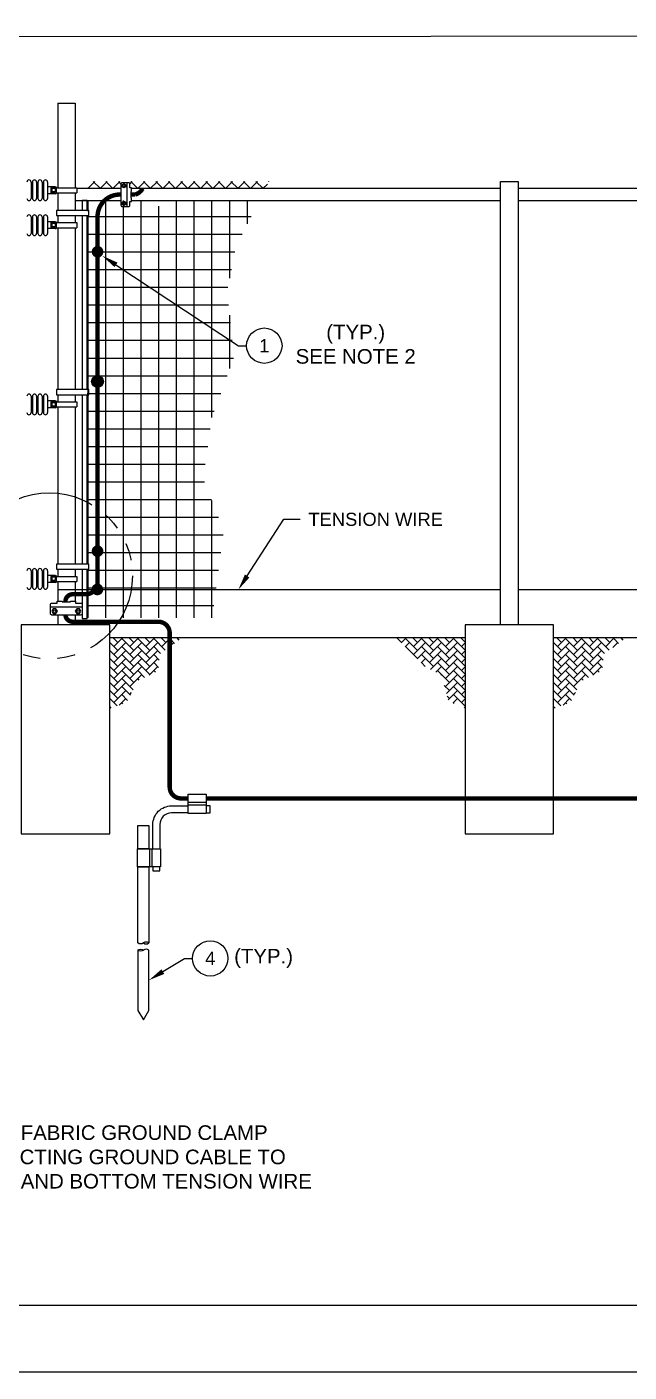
# Model space of a CAD drawing. Header units: feet. Extents: x -6 to 155, y -13 to 44.
# Drawn here: x 7.96 to 12.27, y 0 to 9.64 of the extents above; entities that cross this region are included whole.
import ezdxf
from ezdxf import colors
from ezdxf.entities.mleader import LeaderData, LeaderLine
from ezdxf.enums import TextEntityAlignment as Align
from ezdxf.math import Vec2, Vec3

# ---------------------------------------------------------------- set-up
doc = ezdxf.new("R2010")
doc.units = ezdxf.units.FT
doc.header["$MEASUREMENT"] = 0
doc.linetypes.add('PHANTOM2', pattern=[1.25, 0.625, -0.125, 0.125, -0.125, 0.125, -0.125])
for name, color, linetype in [('E-DETL', 7, 'Continuous'), ('G-ANNO-TEXT', 1, 'Continuous'), ('G-BRDR', 5, 'Continuous'), ('HATCH', 9, 'Continuous')]:
    doc.layers.add(name, color=color, linetype=linetype)
doc.styles.add('NEI-A', font='arial.ttf')
doc.styles.get("Standard").update_dxf_attribs({"font": 'arial.ttf'})
pattern_1 = [(45, (4.64615, 10.93881), (5e-18, 0.05737644), [0.1217138, -0.0405713]), (135, (4.67484, 10.967497), (5e-18, 0.05737644), [0.1217138, -0.0405713])]

# ---------------------------------------------------------------- blocks, each defined once
blk = doc.blocks.new('_TagCircle')
at = {"color": 0, "linetype": 'ByBlock', "lineweight": -2, "transparency": 16777216}
blk.add_circle((0, 0), 0.125, dxfattribs=at)
at = {"color": 0, "transparency": 16777216, "style": 'NEI-A'}
blk.add_attdef('TAGNUMBER', text='', height=0.09375, dxfattribs=at).set_placement((0, -0.046875), align=Align.CENTER)

msp = doc.modelspace()

# ---------------------------------------------------------------- hatches: boundary and pattern name
at = {"layer": 'E-DETL', "linetype": 'Continuous'}
h = msp.add_hatch(dxfattribs=at)
h.set_pattern_fill('ANSI37', color=9, scale=0.507141)
h.set_pattern_definition([(45, (-1.914984, 41.29626), (-0.04482534, 0.04482534), []), (135, (-1.914984, 41.29626), (-0.04482534, -0.04482534), [])])
edge = h.paths.add_edge_path()
edge.add_arc((8.64079, 8.51837), 0.00802, 90, 180, ccw=False)
edge.add_line((8.64079, 8.52639), (8.68862, 8.52639))
edge.add_arc((8.68862, 8.51837), 0.00802, 0, 90, ccw=False)
edge.add_line((8.69664, 8.51837), (8.69664, 8.49063))
edge.add_line((8.69664, 8.49063), (8.70731, 8.49063))
edge.add_line((8.70731, 8.49063), (8.70731, 8.48379))
edge.add_line((8.70731, 8.48379), (9.66528, 8.48379))
edge.add_line((9.66528, 8.48379), (9.69077, 8.53422))
edge.add_line((9.69077, 8.53422), (8.3913, 8.53422))
edge.add_line((8.3913, 8.53422), (8.3913, 8.48379))
edge.add_line((8.3913, 8.48379), (8.63277, 8.48379))
edge.add_line((8.63277, 8.48379), (8.63277, 8.51837))
h = msp.add_hatch(dxfattribs=at)
h.set_pattern_fill('NET', color=9, scale=1.014282)
h.set_pattern_definition([(0, (-3.39403, -2.7465), (0, 0.1267852), []), (90, (-3.39403, -2.7465), (-0.1267852, 8e-18), [])])
edge = h.paths.add_edge_path()
edge.add_line((8.3913, 5.79205), (8.40144, 5.79205))
edge.add_line((8.40144, 5.79205), (8.40144, 5.7551))
edge.add_line((8.40144, 5.7551), (8.3913, 5.7551))
edge.add_line((8.3913, 5.7551), (8.3913, 5.40713))
edge.add_line((8.3913, 5.40713), (9.28534, 5.40713))
edge.add_line((9.28534, 5.40713), (9.36874, 6.03755))
edge.add_line((9.36874, 6.03755), (9.221, 6.40664))
edge.add_line((9.221, 6.40664), (9.28256, 6.83725))
edge.add_line((9.28256, 6.83725), (9.44261, 7.28015))
edge.add_line((9.44261, 7.28015), (9.39336, 7.74767))
edge.add_line((9.39336, 7.74767), (9.45492, 8.06755))
edge.add_line((9.45492, 8.06755), (9.62257, 8.39926))
edge.add_line((9.62257, 8.39926), (8.9191, 8.39926))
edge.add_line((8.9191, 8.39926), (8.9191, 8.39197))
edge.add_line((8.9191, 8.39197), (8.90843, 8.39197))
edge.add_line((8.90843, 8.39197), (8.90843, 8.36423))
edge.add_arc((8.90041, 8.36423), 0.00802, -90, 0, ccw=False)
edge.add_line((8.90041, 8.35621), (8.85259, 8.35621))
edge.add_arc((8.85259, 8.36423), 0.00802, 180, 270, ccw=False)
edge.add_line((8.84456, 8.36423), (8.84456, 8.39926))
edge.add_line((8.84456, 8.39926), (8.3913, 8.39926))
edge.add_line((8.3913, 8.39926), (8.3913, 8.32225))
edge.add_line((8.3913, 8.32225), (8.40144, 8.32225))
edge.add_line((8.40144, 8.32225), (8.40144, 8.28531))
edge.add_line((8.40144, 8.28531), (8.3913, 8.28531))
edge.add_line((8.3913, 8.28531), (8.3913, 5.79205))
h = msp.add_hatch(color=3, dxfattribs=at)
edge = h.paths.add_edge_path()
edge.add_arc((8.46472, 8.03123), 0.04226, 0, 360)
h = msp.add_hatch(color=3, dxfattribs=at)
edge = h.paths.add_edge_path()
edge.add_arc((8.46472, 7.10075), 0.04226, 0, 360)
h = msp.add_hatch(color=3, dxfattribs=at)
edge = h.paths.add_edge_path()
edge.add_arc((8.46472, 5.88494), 0.04226, 0, 360)
h = msp.add_hatch(color=3, dxfattribs=at)
edge = h.paths.add_edge_path()
edge.add_arc((8.4635, 5.61044), 0.04226, 0, 360)
h = msp.add_hatch(dxfattribs=at)
h.set_pattern_fill('AR-HBONE', color=9, scale=0.010143)
h.set_pattern_definition([(45, (1.465955, 10.93881), (5e-18, 0.05737644), [0.1217138, -0.0405713]), (135, (1.494643, 10.967497), (5e-18, 0.05737644), [0.1217138, -0.0405713])])
h.paths.add_polyline_path([(9.07454, 5.26543), (8.5518, 5.26543), (8.5518, 4.75568), (8.67397, 4.80159), (8.7517, 4.95422), (8.9007, 5.02866), (8.91063, 5.14778)])
h = msp.add_hatch(dxfattribs=at)
h.set_pattern_fill('AR-HBONE', color=9, scale=0.010143)
h.set_pattern_definition(pattern_1)
h.paths.add_polyline_path([(11.09807, 5.26543), (10.60113, 5.26543), (10.80915, 5.06105), (10.9305, 4.99274), (10.97782, 4.81385), (11.09807, 4.75767)])
h = msp.add_hatch(dxfattribs=at)
h.set_pattern_fill('AR-HBONE', color=9, scale=0.010143)
h.set_pattern_definition(pattern_1)
h.paths.add_polyline_path([(12.25473, 5.26543), (11.732, 5.26543), (11.732, 4.75568), (11.85416, 4.80159), (11.93189, 4.95422), (12.0809, 5.02866), (12.09083, 5.14778)])

# ---------------------------------------------------------------- linework, layer by layer
for points in [[(8.3913, 8.32776), (8.3913, 8.39926), (8.35435, 8.39926), (8.35435, 8.32776)], [(8.35435, 8.29081), (8.35435, 7.04312)], [(8.3913, 7.04312), (8.3913, 8.29081)], [(8.35435, 7.00617), (8.35435, 5.79205)], [(8.3913, 5.79205), (8.3913, 7.00617)], [(8.35435, 5.7551), (8.35435, 5.40298), (8.3913, 5.40298), (8.3913, 5.7551)]]:
    msp.add_lwpolyline(points)
at = {"layer": 'Defpoints', "color": 5}
msp.add_lwpolyline([(0, 21.43182), (32.40909, 21.43182), (32.40909, 0), (0, 0)], close=True, dxfattribs=at)
at = {"layer": 'E-DETL', "color": 7, "linetype": 'Continuous'}
for p, q in [((8.18048, 9.09643), (8.18048, 8.49049)), ((8.30364, 9.09643), (8.30364, 8.49049)), ((8.18048, 8.45354), (8.18048, 8.32776)), ((8.30364, 8.45354), (8.30364, 8.32776)), ((8.18048, 8.29081), (8.18048, 8.2401)), ((8.18048, 8.20315), (8.18048, 7.04312)), ((8.30364, 8.29081), (8.30364, 8.2401)), ((8.30364, 8.20315), (8.30364, 7.04312)), ((8.18048, 7.00617), (8.18048, 6.95546)), ((8.30364, 7.00617), (8.30364, 6.95546)), ((8.18048, 6.91851), (8.18048, 5.79205)), ((8.30364, 6.91851), (8.30364, 5.79205)), ((8.18048, 5.7551), (8.18048, 5.70438)), ((8.30364, 5.7551), (8.30364, 5.70438)), ((8.18048, 5.66743), (8.18048, 5.52668)), ((8.30364, 5.66743), (8.30364, 5.52668)), ((8.18048, 5.4273), (8.18048, 5.35642)), ((8.30364, 5.4273), (8.30364, 5.35642))]:
    msp.add_line(p, q, dxfattribs=at)
at = {"layer": 'E-DETL', "color": 4, "linetype": 'Continuous'}
for p, q in [((7.98835, 8.53113), (7.98835, 8.41289)), ((7.9982, 8.53113), (7.9982, 8.41289)), ((8.02776, 8.53113), (8.02776, 8.41289)), ((8.03761, 8.53113), (8.03761, 8.41289)), ((8.06717, 8.53113), (8.06717, 8.41289)), ((8.07702, 8.53113), (8.07702, 8.41289)), ((8.10658, 8.53113), (8.10658, 8.41289)), ((8.1616, 8.49664), (8.10658, 8.49664)), ((8.13081, 8.49049), (8.13081, 8.45354)), ((8.13081, 8.49049), (8.31595, 8.49049)), ((8.16775, 8.49049), (8.16775, 8.45354)), ((8.31595, 8.49049), (8.31595, 8.45354)), ((8.1616, 8.44738), (8.10658, 8.44738)), ((8.13081, 8.45354), (8.31595, 8.45354)), ((8.1616, 8.48433), (8.13696, 8.48433)), ((8.13696, 8.48433), (8.13696, 8.4597)), ((8.1616, 8.4597), (8.13696, 8.4597)), ((8.1616, 8.48433), (8.1616, 8.4597)), ((7.98835, 8.28074), (7.98835, 8.16251)), ((7.9982, 8.28074), (7.9982, 8.16251)), ((8.02776, 8.28074), (8.02776, 8.16251)), ((8.03761, 8.28074), (8.03761, 8.16251)), ((8.06717, 8.28074), (8.06717, 8.16251)), ((8.07702, 8.28074), (8.07702, 8.16251)), ((8.10658, 8.28074), (8.10658, 8.16251)), ((8.1616, 8.24626), (8.10658, 8.24626)), ((8.1616, 8.19699), (8.10658, 8.19699)), ((8.13081, 8.2401), (8.13081, 8.20315)), ((8.13081, 8.2401), (8.31595, 8.2401)), ((8.13081, 8.20315), (8.31595, 8.20315)), ((8.13696, 8.23394), (8.13696, 8.20931)), ((8.1616, 8.23394), (8.13696, 8.23394)), ((8.1616, 8.20931), (8.13696, 8.20931)), ((8.1616, 8.23394), (8.1616, 8.20931)), ((8.16775, 8.2401), (8.16775, 8.20315)), ((8.31595, 8.2401), (8.31595, 8.20315)), ((7.98835, 6.9961), (7.98835, 6.87787)), ((7.9982, 6.9961), (7.9982, 6.87787)), ((8.02776, 6.9961), (8.02776, 6.87787)), ((8.03761, 6.9961), (8.03761, 6.87787)), ((8.06717, 6.9961), (8.06717, 6.87787)), ((8.07702, 6.9961), (8.07702, 6.87787)), ((8.10658, 6.9961), (8.10658, 6.87787)), ((8.1616, 6.96162), (8.10658, 6.96162)), ((8.13081, 6.95546), (8.13081, 6.91851)), ((8.13081, 6.95546), (8.31595, 6.95546)), ((8.13696, 6.9493), (8.13696, 6.92467)), ((8.1616, 6.9493), (8.13696, 6.9493)), ((8.1616, 6.9493), (8.1616, 6.92467)), ((8.16775, 6.95546), (8.16775, 6.91851)), ((8.31595, 6.95546), (8.31595, 6.91851)), ((8.1616, 6.91235), (8.10658, 6.91235)), ((8.13081, 6.91851), (8.31595, 6.91851)), ((8.1616, 6.92467), (8.13696, 6.92467)), ((7.98835, 5.74503), (7.98835, 5.62679)), ((7.9982, 5.74503), (7.9982, 5.62679)), ((8.02776, 5.74503), (8.02776, 5.62679)), ((8.03761, 5.74503), (8.03761, 5.62679)), ((8.06717, 5.74503), (8.06717, 5.62679)), ((8.07702, 5.74503), (8.07702, 5.62679)), ((8.10658, 5.74503), (8.10658, 5.62679)), ((8.1616, 5.71054), (8.10658, 5.71054)), ((8.13081, 5.70438), (8.13081, 5.66743)), ((8.13081, 5.70438), (8.31595, 5.70438)), ((8.13696, 5.69822), (8.13696, 5.67359)), ((8.1616, 5.69822), (8.13696, 5.69822)), ((8.1616, 5.69822), (8.1616, 5.67359)), ((8.16775, 5.70438), (8.16775, 5.66743)), ((8.31595, 5.70438), (8.31595, 5.66743)), ((8.1616, 5.66128), (8.10658, 5.66128)), ((8.13081, 5.66743), (8.31595, 5.66743)), ((8.1616, 5.67359), (8.13696, 5.67359)), ((8.74977, 3.7504), (8.91605, 3.7504)), ((8.91605, 3.62316), (8.74977, 3.62316))]:
    msp.add_line(p, q, dxfattribs=at)
at = {"layer": 'E-DETL', "color": 7, "linetype": 'Continuous', "flags": 128}
msp.add_lwpolyline([(8.18048, 9.09643), (8.30364, 9.09643)], dxfattribs=at)
at = {"layer": 'E-DETL', "color": 6, "linetype": 'Continuous'}
for points in [[(8.70731, 8.41885), (8.70446, 8.41885), (8.70446, 8.46376), (8.70731, 8.46376), (8.70731, 8.49063), (8.69664, 8.49063), (8.69664, 8.51837, 0.4142136), (8.68862, 8.52639), (8.64079, 8.52639, 0.4142136), (8.63277, 8.51837), (8.63277, 8.36423, 0.4142136), (8.64079, 8.35621), (8.68862, 8.35621, 0.4142136), (8.69664, 8.36423), (8.69664, 8.39197), (8.70731, 8.39197)], [(8.21088, 5.52668), (8.21088, 5.52289), (8.27076, 5.52289), (8.27076, 5.52668), (8.30659, 5.52668), (8.30659, 5.51246), (8.34358, 5.51246, -0.4142136), (8.35428, 5.50176), (8.35428, 5.438, -0.4142136), (8.34358, 5.4273), (8.13806, 5.4273, -0.4142136), (8.12736, 5.438), (8.12736, 5.50176, -0.4142136), (8.13806, 5.51246), (8.17505, 5.51246), (8.17505, 5.52668)]]:
    msp.add_lwpolyline(points, format="xyb", close=True, dxfattribs=at)
for points in [[(8.65346, 8.51974), (8.66651, 8.5122), (8.66651, 8.49713), (8.65346, 8.48959), (8.6404, 8.49713), (8.6404, 8.5122)], [(8.65346, 8.39334), (8.66651, 8.3858), (8.66651, 8.37073), (8.65346, 8.36319), (8.6404, 8.37073), (8.6404, 8.3858)], [(8.17687, 5.45489), (8.16682, 5.47229), (8.14673, 5.47229), (8.13668, 5.45489), (8.14673, 5.43748), (8.16682, 5.43748)], [(8.3454, 5.45489), (8.33535, 5.47229), (8.31525, 5.47229), (8.30521, 5.45489), (8.31525, 5.43748), (8.33535, 5.43748)]]:
    msp.add_lwpolyline(points, close=True, dxfattribs=at)
for points in [[(8.67665, 8.3562), (8.67665, 8.52632)], [(8.12735, 5.48581), (8.35418, 5.48581)]]:
    msp.add_lwpolyline(points, dxfattribs=at)
at = {"layer": 'E-DETL', "color": 3, "linetype": 'Continuous', "flags": 128}
for points in [[(8.78726, 8.48379, 0.0317, 0.0317, -0.2026057), (8.73369, 8.4413, 0.0317, 0.0317, 0), (8.70446, 8.4413, 0, 0, 0)], [(8.46472, 8.28282, 0.0317, 0.0317, 0), (8.46472, 5.66042, 0.0317, 0.0317, -0.4142136), (8.3802, 5.5759, 0.0317, 0.0317, 0)]]:
    msp.add_lwpolyline(points, format="xyseb", dxfattribs=at)
at = {"layer": 'E-DETL', "color": 7, "linetype": 'Continuous'}
for points in [[(11.35164, 5.35642), (11.35164, 8.53422), (11.47843, 8.53422), (11.47843, 5.35642)], [(8.30364, 8.39926), (8.63277, 8.39926)], [(8.63277, 8.48379), (8.31595, 8.48379)], [(11.35164, 8.48379), (8.70731, 8.48379)], [(8.70731, 8.39926), (11.35164, 8.39926)], [(14.39449, 8.48379), (11.47843, 8.48379)], [(11.47843, 8.39926), (14.39449, 8.39926)], [(11.35164, 5.60816), (8.18048, 5.60816)], [(14.39449, 5.60816), (11.47843, 5.60816)]]:
    msp.add_lwpolyline(points, dxfattribs=at)
at = {"layer": 'E-DETL', "color": 3, "linetype": 'Continuous', "const_width": 0.0317, "flags": 128}
for points in [[(8.63277, 8.4413), (8.6232, 8.4413, 0.4142136), (8.46472, 8.28282)], [(8.3802, 5.5759), (8.28555, 5.5759, 0.3996093), (8.2349, 5.52772), (8.2349, 5.52289)]]:
    msp.add_lwpolyline(points, format="xyb", dxfattribs=at)
at = {"layer": 'E-DETL', "color": 4, "linetype": 'Continuous'}
for points in [[(8.17033, 8.29081), (8.40144, 8.29081), (8.40144, 8.32776), (8.17033, 8.32776)], [(8.17033, 7.00617), (8.40144, 7.00617), (8.40144, 7.04312), (8.17033, 7.04312)], [(8.17033, 5.7551), (8.40144, 5.7551), (8.40144, 5.79205), (8.17033, 5.79205)]]:
    msp.add_lwpolyline(points, close=True, dxfattribs=at)
at = {"layer": 'E-DETL', "color": 3, "linetype": 'Continuous', "const_width": 0.0317}
for points in [[(8.2349, 5.4273, 0.3996093), (8.28555, 5.37913)], [(9.11517, 4.1125), (9.06274, 4.1125, -0.4142136), (8.9816, 4.19364), (8.9816, 5.29799, 0.4142136), (8.90045, 5.37913), (8.28555, 5.37913)]]:
    msp.add_lwpolyline(points, format="xyb", dxfattribs=at)
at = {"layer": 'E-DETL', "color": 7, "linetype": 'Continuous'}
for points in [[(7.91788, 3.85914), (8.5518, 3.85914), (8.5518, 5.35642), (7.91788, 5.35642)], [(11.09807, 3.85914), (11.732, 3.85914), (11.732, 5.35642), (11.09807, 5.35642)], [(8.75394, 3.7504), (8.75394, 3.91793), (8.83309, 3.91793), (8.83309, 3.7504)]]:
    msp.add_lwpolyline(points, close=True, dxfattribs=at)
at = {"layer": 'E-DETL', "color": 4, "linetype": 'Continuous'}
for points in [[(8.5518, 5.26543), (11.09807, 5.26543)], [(11.732, 5.26543), (14.14092, 5.26543)], [(9.2424, 4.14203), (9.2424, 4.00419), (9.11517, 4.00419), (9.11517, 4.14203), (9.2424, 4.14203)], [(9.2424, 4.08297), (9.11517, 4.08297)], [(9.2424, 4.06324), (9.11517, 4.06324)], [(9.2424, 4.00836), (9.27174, 4.00836), (9.27174, 4.05907), (9.2424, 4.05907)], [(8.74977, 3.7504), (8.74977, 3.62316)], [(8.83726, 3.7504), (8.83726, 3.62316)], [(8.85699, 3.62316), (8.85699, 3.7504)], [(8.91605, 3.7504), (8.91605, 3.62316)], [(8.86116, 3.62316), (8.86116, 3.59382), (8.91188, 3.59382), (8.91188, 3.62316)]]:
    msp.add_lwpolyline(points, dxfattribs=at)
at = {"layer": 'E-DETL', "color": 4, "linetype": 'Continuous', "flags": 128}
for points in [[(8.86116, 3.7504), (8.86116, 3.92591, -0.4142136), (8.99433, 4.05907), (9.11517, 4.0591)], [(9.11517, 4.00839), (8.99433, 4.00836, 0.4142136), (8.91188, 3.92591), (8.91188, 3.7504)]]:
    msp.add_lwpolyline(points, format="xyb", dxfattribs=at)
at = {"layer": 'E-DETL', "color": 3, "linetype": 'Continuous', "const_width": 0.0317}
msp.add_lwpolyline([(13.47272, 4.1125), (9.2424, 4.1125)], dxfattribs=at)
at = {"layer": 'E-DETL', "color": 7, "linetype": 'Continuous'}
for points in [[(8.79352, 3.07606, 0.35), (8.83309, 3.07606, 0.35), (8.79352, 3.07606, -0.35), (8.75394, 3.07606), (8.75394, 3.62316), (8.83309, 3.62316), (8.83309, 3.07606)], [(8.75394, 3.02535), (8.75394, 2.59326), (8.79352, 2.52425), (8.83309, 2.59326), (8.83309, 3.02535, 0.35), (8.79352, 3.02535, -0.35), (8.75394, 3.02535, -0.35), (8.79352, 3.02535)]]:
    msp.add_lwpolyline(points, format="xyb", dxfattribs=at)
at = {"layer": 'E-DETL', "color": 6, "linetype": 'Continuous'}
for centre, radius in [((8.65371, 8.5045), 0.00696), ((8.65371, 8.3781), 0.00696), ((8.15655, 5.45522), 0.00927), ((8.32508, 5.45522), 0.00927)]:
    msp.add_circle(centre, radius, dxfattribs=at)
at = {"layer": 'E-DETL', "color": 3, "linetype": 'Continuous'}
msp.add_circle((8.46472, 7.10075), 0.04226, dxfattribs=at)
at = {"layer": 'E-DETL', "color": 153, "linetype": 'PHANTOM2'}
msp.add_circle((8.11929, 5.70764), 0.59524, dxfattribs=at)
at = {"layer": 'E-DETL', "color": 4, "linetype": 'Continuous'}
for centre, radius, start, end in [((7.97357, 8.53113), 0.01478, 0, 180), ((7.99327, 8.53113), 0.00493, 180, 0), ((8.01298, 8.53113), 0.01478, 0, 180), ((8.03268, 8.53113), 0.00493, 180, 0), ((8.05239, 8.53113), 0.01478, 0, 180), ((8.07209, 8.53113), 0.00493, 180, 0), ((8.0918, 8.53113), 0.01478, 0, 180), ((8.1616, 8.48433), 0.01232, 30, 90), ((7.97357, 8.41289), 0.01478, 180, 0), ((7.99327, 8.41289), 0.00493, 0, 180), ((8.01298, 8.41289), 0.01478, 180, 0), ((8.03268, 8.41289), 0.00493, 0, 180), ((8.05239, 8.41289), 0.01478, 180, 0), ((8.07209, 8.41289), 0.00493, 0, 180), ((8.0918, 8.41289), 0.01478, 180, 0), ((8.1616, 8.4597), 0.01232, 270, 330), ((7.97357, 8.28074), 0.01478, 0, 180), ((8.01298, 8.28074), 0.01478, 0, 180), ((8.05239, 8.28074), 0.01478, 0, 180), ((8.0918, 8.28074), 0.01478, 0, 180), ((7.99327, 8.28074), 0.00493, 180, 0), ((8.03268, 8.28074), 0.00493, 180, 0), ((8.07209, 8.28074), 0.00493, 180, 0), ((8.1616, 8.23394), 0.01232, 30, 90), ((8.1616, 8.20931), 0.01232, 270, 330), ((7.97357, 8.16251), 0.01478, 180, 0), ((7.99327, 8.16251), 0.00493, 0, 180), ((8.01298, 8.16251), 0.01478, 180, 0), ((8.03268, 8.16251), 0.00493, 0, 180), ((8.05239, 8.16251), 0.01478, 180, 0), ((8.07209, 8.16251), 0.00493, 0, 180), ((8.0918, 8.16251), 0.01478, 180, 0), ((7.97357, 6.9961), 0.01478, 0, 180), ((7.99327, 6.9961), 0.00493, 180, 0), ((8.01298, 6.9961), 0.01478, 0, 180), ((8.03268, 6.9961), 0.00493, 180, 0), ((8.05239, 6.9961), 0.01478, 0, 180), ((8.07209, 6.9961), 0.00493, 180, 0), ((8.0918, 6.9961), 0.01478, 0, 180), ((8.1616, 6.9493), 0.01232, 30, 90), ((7.97357, 6.87787), 0.01478, 180, 0), ((7.99327, 6.87787), 0.00493, 0, 180), ((8.01298, 6.87787), 0.01478, 180, 0), ((8.03268, 6.87787), 0.00493, 0, 180), ((8.05239, 6.87787), 0.01478, 180, 0), ((8.07209, 6.87787), 0.00493, 0, 180), ((8.0918, 6.87787), 0.01478, 180, 0), ((8.1616, 6.92467), 0.01232, 270, 330), ((7.97357, 5.74503), 0.01478, 0, 180), ((7.99327, 5.74503), 0.00493, 180, 0), ((8.01298, 5.74503), 0.01478, 0, 180), ((8.03268, 5.74503), 0.00493, 180, 0), ((8.05239, 5.74503), 0.01478, 0, 180), ((8.07209, 5.74503), 0.00493, 180, 0), ((8.0918, 5.74503), 0.01478, 0, 180), ((8.1616, 5.69822), 0.01232, 30, 90), ((7.97357, 5.62679), 0.01478, 180, 0), ((7.99327, 5.62679), 0.00493, 0, 180), ((8.01298, 5.62679), 0.01478, 180, 0), ((8.03268, 5.62679), 0.00493, 0, 180), ((8.05239, 5.62679), 0.01478, 180, 0), ((8.07209, 5.62679), 0.00493, 0, 180), ((8.0918, 5.62679), 0.01478, 180, 0), ((8.1616, 5.67359), 0.01232, 270, 330)]:
    msp.add_arc(centre, radius, start, end, dxfattribs=at)
at = {"layer": 'G-BRDR', "flags": 128}
msp.add_lwpolyline([(0, 9.57322), (32.55096, 9.58116)], dxfattribs=at)
at = {"layer": 'HATCH'}
msp.add_line((8.55365, 4.88622), (8.55012, 4.89126), dxfattribs=at)

# ---------------------------------------------------------------- texts
at = {"layer": 'G-ANNO-TEXT', "char_height": 0.104545, "style": 'NEI-A'}
for s, width, insert, attachment_point in [('(TYP.)\\PSEE NOTE 2', 1.246777, (10.31418, 7.3677), 5), ('(TYP.)', 0.35387, (9.44337, 2.96588), 4)]:
    msp.add_mtext_dynamic_manual_height_columns(s, width=width, gutter_width=0.51456, heights=[0], dxfattribs=dict(at, insert=insert, attachment_point=attachment_point))

# ---------------------------------------------------------------- leaders
at = {"layer": 'G-ANNO-TEXT'}
ml = msp.add_multileader_block('Standard', dxfattribs=at)
ml.set_content('_TagCircle', color=256, scale=1.0142817)
ml.set_attribute('TAGNUMBER', '1', width=0)
ml.set_leader_properties()
ml.build(insert=Vec2(0, 0))
ml.multileader.update_dxf_attribs({"dogleg_length": 0.0625, "arrow_head_size": 0.11761})
ctx = ml.context
ctx.base_point, ctx.char_height, ctx.arrow_head_size, ctx.landing_gap_size, ctx.plane_origin = Vec3(9.53277, 7.35809), 0.09409, 0.11761, 0.05881, Vec3(8.69689, 2.95898)
notes = []
notes.append((ctx, [(0, (1, 1, 0), (9.47397, 7.35809), (1, 0), 0.05881, [(0, [(8.49869, 8.00247)], 0, [])])]))
ctx.block.insert = Vec3(9.65956, 7.35809)
ml = msp.add_multileader_block('Standard', dxfattribs=at)
ml.set_content('_TagCircle', color=256, scale=1.0142817)
ml.set_attribute('TAGNUMBER', '4', width=0)
ml.set_leader_properties()
ml.build(insert=Vec2(0, 0))
ml.multileader.update_dxf_attribs({"dogleg_length": 0.0625, "arrow_head_size": 0.11761})
ctx = ml.context
ctx.base_point, ctx.char_height, ctx.arrow_head_size, ctx.landing_gap_size, ctx.plane_origin = Vec3(9.14547, 2.96588), 0.09409, 0.11761, 0.05881, Vec3(9.18291, -0.83651)
notes.append((ctx, [(0, (1, 1, 0), (9.08666, 2.96588), (1, 0), 0.05881, [(0, [(8.83309, 2.8093)], 0, [])])]))
ctx.block.insert = Vec3(9.27225, 2.96588)
for ctx, leaders in notes:
    for number, flags, end, landing, length, lines in leaders:
        leader = LeaderData()
        leader.index, (leader.has_last_leader_line, leader.has_dogleg_vector, leader.attachment_direction) = number, flags
        leader.last_leader_point, leader.dogleg_vector, leader.dogleg_length = Vec3(end), Vec3(landing), length
        for number, points, colour, breaks in lines:
            line = LeaderLine()
            line.index, line.vertices, line.color, line.breaks = number, Vec3.list(points), colors.encode_raw_color(colour), breaks
            leader.lines.append(line)
        ctx.leaders.append(leader)

# ---------------------------------------------------------------- next in the draw order: leaders
ml = msp.add_multileader_mtext('Standard', dxfattribs=at)
ml.set_content('TENSION WIRE', color=256, style='NEI-A')
ml.set_leader_properties()
ml.build(insert=Vec2(0, 0))
ml.multileader.update_dxf_attribs({"dogleg_length": 0.125, "arrow_head_size": 0.11761})
ctx = ml.context
ctx.base_point, ctx.char_height, ctx.arrow_head_size, ctx.landing_gap_size, ctx.plane_origin = Vec3(9.91664, 6.11342), 0.0940909, 0.11761, 0.05881, Vec3(9.79903, 6.11342)
notes = []
notes.append((ctx, [(0, (1, 1, 0), (9.79903, 6.11342), (1, 0), 0.11761, [(0, [(9.47304, 5.60816)], 0, [])])]))
ctx.mtext.insert, ctx.mtext.width, ctx.mtext.flow_direction = Vec3(9.97545, 6.16046), 0.9139629, 5
ctx.mtext.has_bg_fill, ctx.mtext.bg_color, ctx.mtext.bg_scale_factor, ctx.mtext.bg_transparency, ctx.mtext.use_window_bg_color = 1, -1073741824, 1.5, 0, 1
ml = msp.add_multileader_mtext('Standard', dxfattribs=at)
ml.set_content('FENCE FABRIC GROUND CLAMP CONNECTING GROUND CABLE TO FENCE AND BOTTOM TENSION WIRE', color=256, style='NEI-A')
ml.set_leader_properties()
ml.build(insert=Vec2(0, 0))
ml.multileader.update_dxf_attribs({"dogleg_length": 0.125, "arrow_head_size": 0.11761})
ctx = ml.context
ctx.base_point, ctx.char_height, ctx.arrow_head_size, ctx.landing_gap_size, ctx.plane_origin = Vec3(7.32047, 1.71596), 0.1045455, 0.11761, 0.05881, Vec3(5.14934, 1.54727)
notes.append((ctx, [(0, (1, 1, 0), (7.20285, 1.71596), (1, 0), 0.11761, [(0, [(6.48022, 1.95554)], 0, [])])]))
ctx.mtext.insert, ctx.mtext.width, ctx.mtext.flow_direction = Vec3(7.37928, 1.76913), 2.7438961, 5
ctx.mtext.has_bg_fill, ctx.mtext.bg_color, ctx.mtext.bg_scale_factor, ctx.mtext.bg_transparency, ctx.mtext.use_window_bg_color = 1, -1073741824, 1.5, 0, 1
for ctx, leaders in notes:
    for number, flags, end, landing, length, lines in leaders:
        leader = LeaderData()
        leader.index, (leader.has_last_leader_line, leader.has_dogleg_vector, leader.attachment_direction) = number, flags
        leader.last_leader_point, leader.dogleg_vector, leader.dogleg_length = Vec3(end), Vec3(landing), length
        for number, points, colour, breaks in lines:
            line = LeaderLine()
            line.index, line.vertices, line.color, line.breaks = number, Vec3.list(points), colors.encode_raw_color(colour), breaks
            leader.lines.append(line)
        ctx.leaders.append(leader)

# ---------------------------------------------------------------- next in the draw order: linework, layer by layer
msp.add_lwpolyline([(0.73239, 20.9765), (31.73239, 20.9765), (31.73239, 0.4765), (0.73239, 0.4765)], close=True)

doc.saveas('drawing.dxf')
